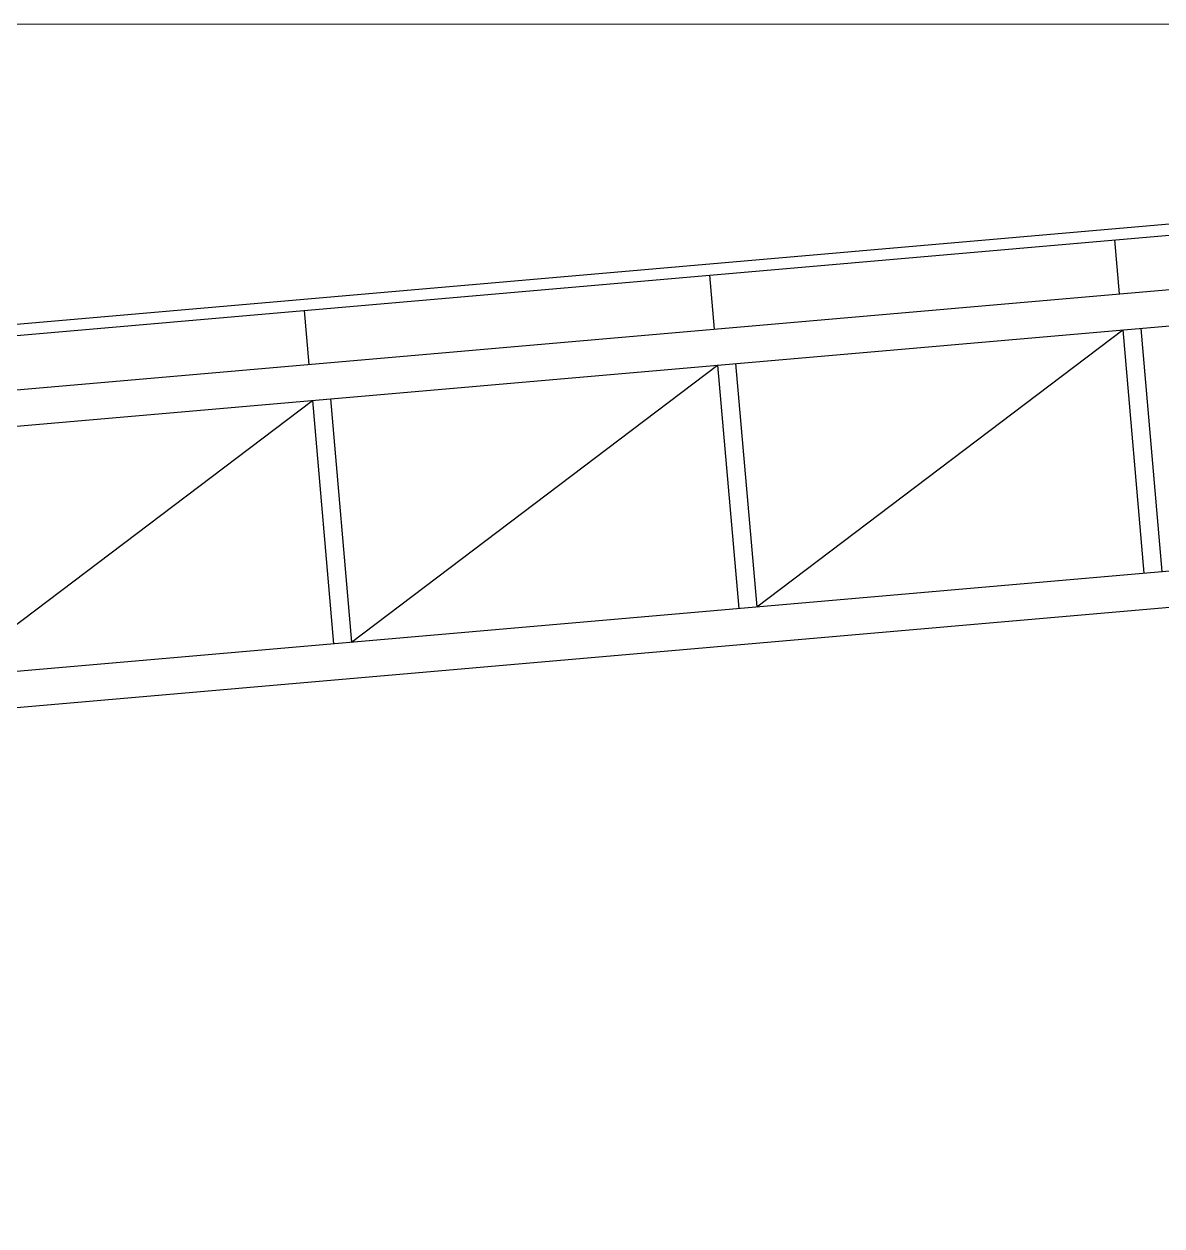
# Model space of a CAD drawing. Header units: millimetres. Extents: x 424 to 530, y 463 to 518.
# Drawn here: x 477.761 to 480.279, y 512.587 to 515.246 of the extents above; entities that cross this region are included whole.
import ezdxf

# ---------------------------------------------------------------- set-up
doc = ezdxf.new("R2010")
doc.units = ezdxf.units.MM

# ---------------------------------------------------------------- blocks, each defined once
blk = doc.blocks.new('VIGARET')
at = {"lineweight": 30}
for p, q in [((-0.8073, 0.7771), (14.3355, 2.0948)), ((12.6544, 1.8029), (12.644, 1.9225)), ((11.7578, 1.7249), (11.7474, 1.8445)), ((10.8612, 1.647), (10.8508, 1.7666))]:
    blk.add_line(p, q, dxfattribs=at)
for p, q in [((-0.8052, 0.7522), (14.3376, 2.0698)), ((-0.7948, 0.6335), (14.348, 1.9503)), ((-0.7879, 0.5538), (14.355, 1.8706)), ((11.8514, 1.1109), (12.6613, 1.7233)), ((12.6613, 1.7233), (12.7081, 1.1854)), ((12.7012, 1.7268), (12.748, 1.1888)), ((11.8046, 1.6488), (11.8514, 1.1109)), ((10.9547, 1.0329), (11.7647, 1.6454)), ((11.7647, 1.6454), (11.8115, 1.1074)), ((10.908, 1.5709), (10.9547, 1.0329)), ((10.0581, 0.9549), (10.8681, 1.5674)), ((10.8681, 1.5674), (10.9149, 1.0294)), ((0, 0.0803), (14, 1.2977)), ((0, 0), (14, 1.2174))]:
    blk.add_line(p, q)

msp = doc.modelspace()

# ---------------------------------------------------------------- linework, layer by layer
at = {"lineweight": 13}
msp.add_lwpolyline([(481.3277, 512.046), (481.531, 512.046), (481.531, 515.246), (467.531, 515.246), (467.531, 512.046), (472.531, 512.046)], dxfattribs=at)

# ---------------------------------------------------------------- block references
msp.add_blockref('VIGARET', (467.531, 512.846))

doc.saveas('drawing.dxf')
